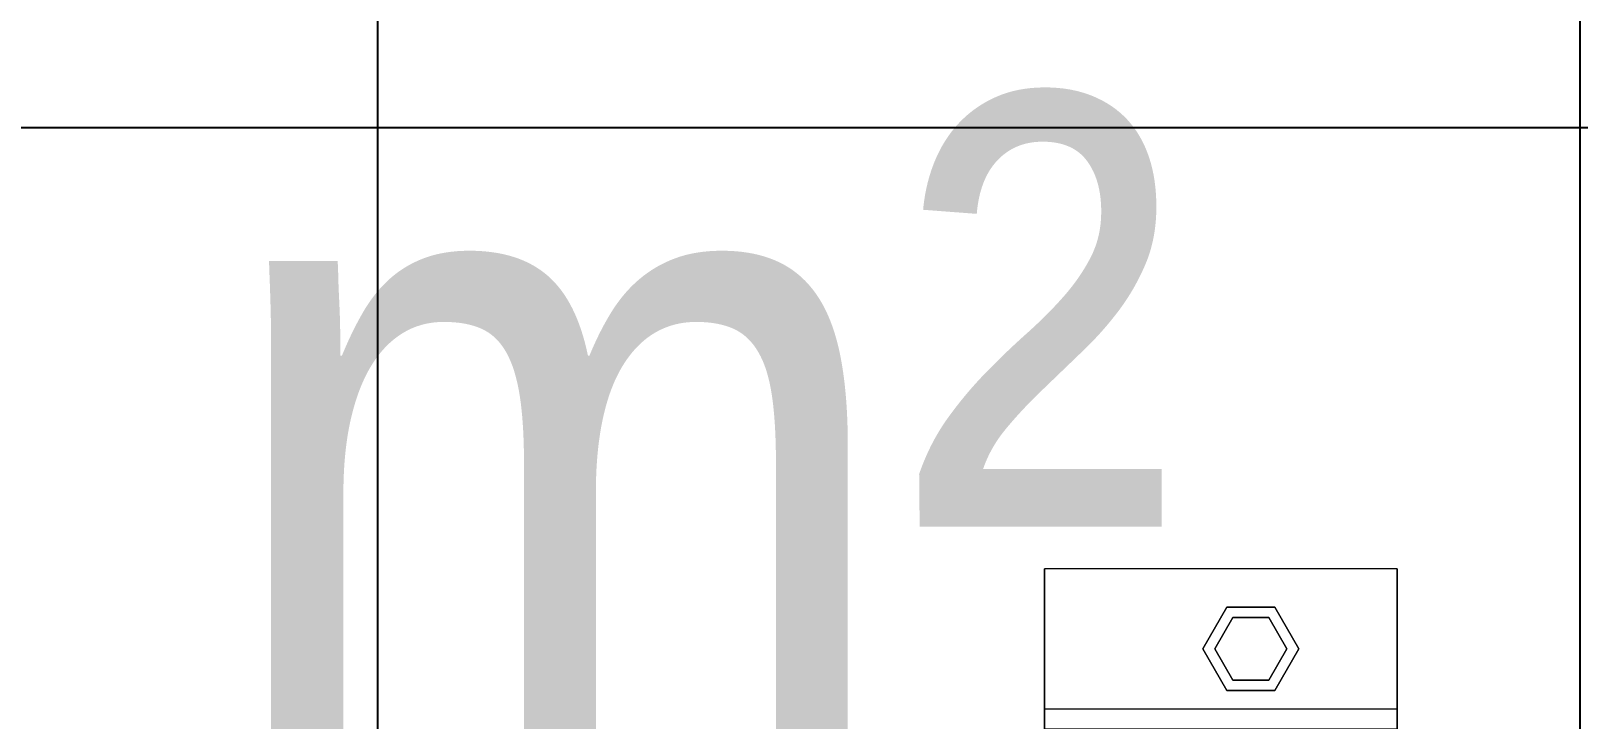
# Model space of a CAD drawing. Header units: millimetres. Extents: x -92759 to 184353, y -15225 to 86714.
# Drawn here: x 88413 to 88799, y 43027.6 to 43199.3 of the extents above; entities that cross this region are included whole.
import ezdxf

# ---------------------------------------------------------------- set-up
doc = ezdxf.new("R2010")
doc.units = ezdxf.units.MM
for name, color, linetype in [('0-1', 9, 'Continuous'), ('A-_FLORPATT_H-1', 9, 'Continuous'), ('A-_ROOMNAME_A', 8, 'Continuous')]:
    doc.layers.add(name, color=color, linetype=linetype)
doc.layers.add('M-ACMV_FAF', color=86, linetype='Continuous', lineweight=9)
doc.layers.add('M-ACMV_FCU-1', color=86, linetype='Continuous', lineweight=9)
doc.styles.add('Arial Narrow_2', font='ARIALN.TTF', dxfattribs={"height": 225})

# ---------------------------------------------------------------- blocks, each defined once
blk = doc.blocks.new('A$C3019c3af')
at = {"layer": 'A-_FLORPATT_H-1'}
h = blk.add_hatch(dxfattribs=at)
h.set_pattern_fill('FP_20', color=256, style=0, pattern_type=2)
h.set_pattern_definition([(0, (4499.36, 12875), (0, 300), []), (90, (4499.36, 12875), (-300, 2e-14), [])])
h.paths.add_polyline_path([(2625, 8825), (5425, 8825), (5425, 9725), (5575, 9725), (5575, 8825), (7375, 8825), (7375, 11875), (7175, 11875), (7175, 12525), (7375, 12525), (7375, 12875), (4525, 12875), (4525, 11075), (4375, 11075), (4375, 12875), (3252, 12875), (3252, 11839), (3207, 11839), (3207, 12875), (2625, 12875), (2626.04, 12525), (3125, 12525), (3125, 11875), (2625, 11875), (2625, 8842.75)])
at = {"layer": 'A-_ROOMNAME_A', "insert": (5184.32, 10442.41), "char_height": 180, "width": 1022.1516, "attachment_point": 1, "style": 'Arial Narrow_2'}
blk.add_mtext('18.38 m²', dxfattribs=at)
blk = doc.blocks.new('A$C7ee587d2')
at = {"layer": 'M-ACMV_FAF', "lineweight": 5}
for points, invisible_edges in [([(-17.5, 0), (-17.5, -88), (-22.5, -88, 30), (-22.5, 0, 30)], 1), ([(-22.5, 0, 58), (-22.5, -88, 58), (-17.5, -88, 88), (-17.5, 0, 88)], 1), ([(17.5, 0), (17.5, -88), (-17.5, -88), (-17.5, 0)], 1), ([(-17.5, 0, 88), (-17.5, -88, 88), (17.5, -88, 88), (17.5, 0, 88)], 1), ([(17.5, 0, 88), (17.5, -88, 88), (17.5, -88), (17.5, 0)], 1), ([(-2.5, -39.5), (-12.892305, -45.5), (-2.5, -51.5)], 14), ([(-2.5, -39.5, -10), (-12.892305, -45.5, -10), (-12.892305, -45.5), (-2.5, -39.5)], 5), ([(-12.892305, -45.5, -10), (-2.5, -39.5, -10), (-2.5, -51.5, -10)], 14), ([(7.892305, -45.5), (-2.5, -39.5), (-2.5, -51.5)], 14), ([(7.892305, -45.5, -10), (-2.5, -39.5, -10), (-2.5, -39.5), (7.892305, -45.5)], 5), ([(-2.5, -39.5, -10), (7.892305, -45.5, -10), (-2.5, -51.5, -10)], 14), ([(-12.892305, -45.5), (-12.892305, -57.5), (-2.5, -51.5)], 14), ([(-12.892305, -45.5, -10), (-12.892305, -57.5, -10), (-12.892305, -57.5), (-12.892305, -45.5)], 5), ([(-12.892305, -57.5, -10), (-12.892305, -45.5, -10), (-2.5, -51.5, -10)], 14), ([(-2.5, -42.5, -10), (-10.294229, -47, -10), (-2.5, -51.5, -10)], 14), ([(-2.5, -42.5, -18), (-10.294229, -47, -18), (-10.294229, -47, -10), (-2.5, -42.5, -10)], 5), ([(-10.294229, -47, -18), (-2.5, -42.5, -18), (-2.5, -51.5, -18)], 14), ([(5.294229, -47, -10), (-2.5, -42.5, -10), (-2.5, -51.5, -10)], 14), ([(5.294229, -47, -18), (-2.5, -42.5, -18), (-2.5, -42.5, -10), (5.294229, -47, -10)], 5), ([(-2.5, -42.5, -18), (5.294229, -47, -18), (-2.5, -51.5, -18)], 14), ([(7.892305, -57.5), (7.892305, -45.5), (-2.5, -51.5)], 14), ([(7.892305, -45.5, -10), (7.892305, -57.5, -10), (-2.5, -51.5, -10)], 14), ([(7.892305, -57.5, -10), (7.892305, -45.5, -10), (7.892305, -45.5), (7.892305, -57.5)], 5), ([(-10.294229, -47, -10), (-10.294229, -56, -10), (-2.5, -51.5, -10)], 14), ([(-10.294229, -47, -18), (-10.294229, -56, -18), (-10.294229, -56, -10), (-10.294229, -47, -10)], 5), ([(-10.294229, -56, -18), (-10.294229, -47, -18), (-2.5, -51.5, -18)], 14), ([(5.294229, -56, -10), (5.294229, -47, -10), (-2.5, -51.5, -10)], 14), ([(5.294229, -47, -18), (5.294229, -56, -18), (-2.5, -51.5, -18)], 14), ([(5.294229, -56, -18), (5.294229, -47, -18), (5.294229, -47, -10), (5.294229, -56, -10)], 5), ([(-12.892305, -57.5), (-2.5, -63.5), (-2.5, -51.5)], 14), ([(-2.5, -63.5, -10), (-12.892305, -57.5, -10), (-2.5, -51.5, -10)], 14), ([(-10.294229, -56, -10), (-2.5, -60.5, -10), (-2.5, -51.5, -10)], 14), ([(-2.5, -60.5, -18), (-10.294229, -56, -18), (-2.5, -51.5, -18)], 14), ([(-2.5, -63.5), (7.892305, -57.5), (-2.5, -51.5)], 14), ([(7.892305, -57.5, -10), (-2.5, -63.5, -10), (-2.5, -51.5, -10)], 14), ([(-2.5, -60.5, -10), (5.294229, -56, -10), (-2.5, -51.5, -10)], 14), ([(5.294229, -56, -18), (-2.5, -60.5, -18), (-2.5, -51.5, -18)], 14), ([(-12.892305, -57.5, -10), (-2.5, -63.5, -10), (-2.5, -63.5), (-12.892305, -57.5)], 5), ([(-10.294229, -56, -18), (-2.5, -60.5, -18), (-2.5, -60.5, -10), (-10.294229, -56, -10)], 5), ([(-2.5, -60.5, -18), (5.294229, -56, -18), (5.294229, -56, -10), (-2.5, -60.5, -10)], 5), ([(-2.5, -63.5, -10), (7.892305, -57.5, -10), (7.892305, -57.5), (-2.5, -63.5)], 5)]:
    blk.add_3dface(points, dxfattribs=dict(at, invisible_edges=invisible_edges))
blk = doc.blocks.new('ACMV_B8_L2')
at = {"layer": 'M-ACMV_FAF', "lineweight": 5, "rotation": 90}
blk.add_blockref('A$C7ee587d2', (149329.45, -62668.32, 20.38), dxfattribs=at)

msp = doc.modelspace()

# ---------------------------------------------------------------- block references
at = {"layer": '0-1'}
msp.add_blockref('A$C3019c3af', (82701.06, 32741.24), dxfattribs=at)
at = {"layer": 'M-ACMV_FCU-1'}
msp.add_blockref('ACMV_B8_L2', (-60663.56, 105715.91), dxfattribs=at)

doc.saveas('drawing.dxf')
